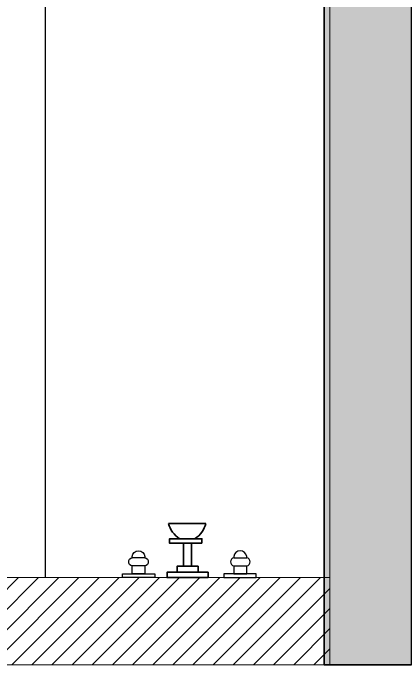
# Model space of a CAD drawing. Header units: millimetres. Extents: x 1255966 to 1543449, y 318653 to 465396.
# Drawn here: x 1402936 to 1403971, y 414389 to 416106 of the extents above; entities that cross this region are included whole.
import ezdxf

# ---------------------------------------------------------------- set-up
doc = ezdxf.new("R2010")
doc.units = ezdxf.units.MM
doc.header["$LTSCALE"] = 500
doc.header["$MEASUREMENT"] = 0
for name, color, linetype in [('AHC-A-FURNITURE', 2, 'Continuous'), ('Drop', 143, 'Continuous'), ('FIXTURE', 251, 'Continuous'), ('TOWER AREA COLUMN.', 6, 'Continuous')]:
    doc.layers.add(name, color=color, linetype=linetype)
doc.layers.add('TOWER COL HATCH', color=253, linetype='Continuous', lineweight=20)
doc.layers.add('Wall', color=2, linetype='Continuous', lineweight=15)

# ---------------------------------------------------------------- blocks, each defined once
blk = doc.blocks.new('A$C470428AC')
at = {"layer": 'FIXTURE'}
for p, q in [((-111.5, -31), (-145.6, -31)), ((122.3, -31), (156.4, -31)), ((-111.5, -52.3), (-145.6, -52.3)), ((122.3, -52.3), (156.4, -52.3))]:
    blk.add_line(p, q, dxfattribs=at)
at = {"layer": 'FIXTURE', "lineweight": 35}
for p, q in [((38.6, -90.5), (-46.8, -90.5)), ((-49.6, -142.9), (49.1, -142.9)), ((-49.6, -142.9), (49.1, -142.9))]:
    blk.add_line(p, q, dxfattribs=at)
at = {"layer": 'FIXTURE'}
for points in [[(-170.7, 0), (-170.7, -10.1), (-85.7, -10.1), (-85.7, 0)], [(181.5, 0), (181.5, -10.1), (96.5, -10.1), (96.5, 0)]]:
    blk.add_lwpolyline(points, close=True, dxfattribs=at)
at = {"layer": 'FIXTURE', "lineweight": 35, "elevation": 0}
for points in [[(54.7, 0), (54.7, -14), (-53.3, -14), (-53.3, 0)], [(54.7, 0), (54.7, -14), (-53.3, -14), (-53.3, 0)], [(28.3, -14), (28.3, -30), (-26.9, -30), (-26.9, -14)], [(28.3, -14), (28.3, -30), (-26.9, -30), (-26.9, -14)]]:
    blk.add_lwpolyline(points, close=True, dxfattribs=at)
at = {"layer": 'FIXTURE'}
for points in [[(-145.6, -10.1), (-145.6, -31, 0.824506), (-145.6, -52.3), (-145.6, -55.8, 0.878203), (-111.5, -55.8), (-111.5, -52.3, 0.824506), (-111.5, -31), (-111.5, -10.1), (-145.6, -10.1)], [(156.4, -10.1), (156.4, -31, -0.824506), (156.4, -52.3), (156.4, -55.8, -0.878203), (122.3, -55.8), (122.3, -52.3, -0.824506), (122.3, -31), (122.3, -10.1), (156.4, -10.1)]]:
    blk.add_lwpolyline(points, format="xyb", close=True, dxfattribs=at)
at = {"layer": 'FIXTURE', "lineweight": 35, "elevation": 0}
for points in [[(-9.8, -90.5), (-9.8, -30), (11.2, -30), (11.2, -90.5)], [(-9.8, -90.5), (-9.8, -30), (11.2, -30), (11.2, -90.5)], [(38.6, -90.5), (38.6, -96.5), (38.6, -102.5), (-46.8, -102.5), (-46.8, -90.5)], [(38.6, -90.5), (38.6, -96.5), (38.6, -102.5), (-46.8, -102.5), (-46.8, -90.5), (38.6, -90.5)]]:
    blk.add_lwpolyline(points, dxfattribs=at)
at = {"layer": 'FIXTURE', "lineweight": 35}
for centre, start, end in [((17.5, -160.4), 123.4035, 165.4116), ((17.5, -160.4), 123.4035, 165.4116), ((-18, -160.4), 14.5884, 56.5965), ((-18, -160.4), 14.5884, 56.5965)]:
    blk.add_arc(centre, 69.3, start, end, dxfattribs=at)

msp = doc.modelspace()

# ---------------------------------------------------------------- hatches: boundary and pattern name
at = {"layer": 'AHC-A-FURNITURE', "ltscale": 50, "true_color": 0xff0000}
h = msp.add_hatch(dxfattribs=at)
h.set_pattern_fill('ANSI31', color=1, scale=300)
h.set_pattern_definition([(45, (1157523.658, 1001598.29), (-26.5165043, 26.5165043), [])])
h.paths.add_polyline_path([(1403770.6, 414618.9), (1401345.6, 414618.9), (1401345.6, 414388.9), (1403770.6, 414388.9)])
at = {"layer": 'TOWER COL HATCH'}
h = msp.add_hatch(color=253, dxfattribs=at)
h.dxf.hatch_style = 1
h.paths.add_polyline_path([(1403985.6, 414388.9), (1403985.6, 417988.9), (1403755.6, 417988.9), (1403755.6, 414388.9)])
h = msp.add_hatch(color=253, dxfattribs=at)
h.dxf.hatch_style = 1
h.paths.add_polyline_path([(1403755.6, 414388.9), (1403755.6, 417988.9), (1403985.6, 417988.9), (1403985.6, 414388.9)])

# ---------------------------------------------------------------- linework, layer by layer
at = {"layer": 'Drop'}
msp.add_line((1403020.6, 416158.9), (1403020.6, 414618.9), dxfattribs=at)
at = {"layer": 'TOWER AREA COLUMN.'}
for points in [[(1403985.6, 414388.9), (1403985.6, 417988.9), (1403755.6, 417988.9), (1403755.6, 414388.9)], [(1403755.6, 414388.9), (1403755.6, 417988.9), (1403985.6, 417988.9), (1403985.6, 414388.9)]]:
    msp.add_lwpolyline(points, close=True, dxfattribs=at)
at = {"layer": 'Wall'}
for p, q in [((1403770.6, 421568.9), (1403770.6, 414388.9)), ((1403770.6, 414618.9), (1401345.6, 414618.9)), ((1403770.6, 414388.9), (1401145.6, 414388.9))]:
    msp.add_line(p, q, dxfattribs=at)

# ---------------------------------------------------------------- block references
at = {"layer": 'FIXTURE', "xscale": -1, "rotation": 180}
msp.add_blockref('A$C470428AC', (1403394.9, 414618.9), dxfattribs=at)

doc.saveas('drawing.dxf')
